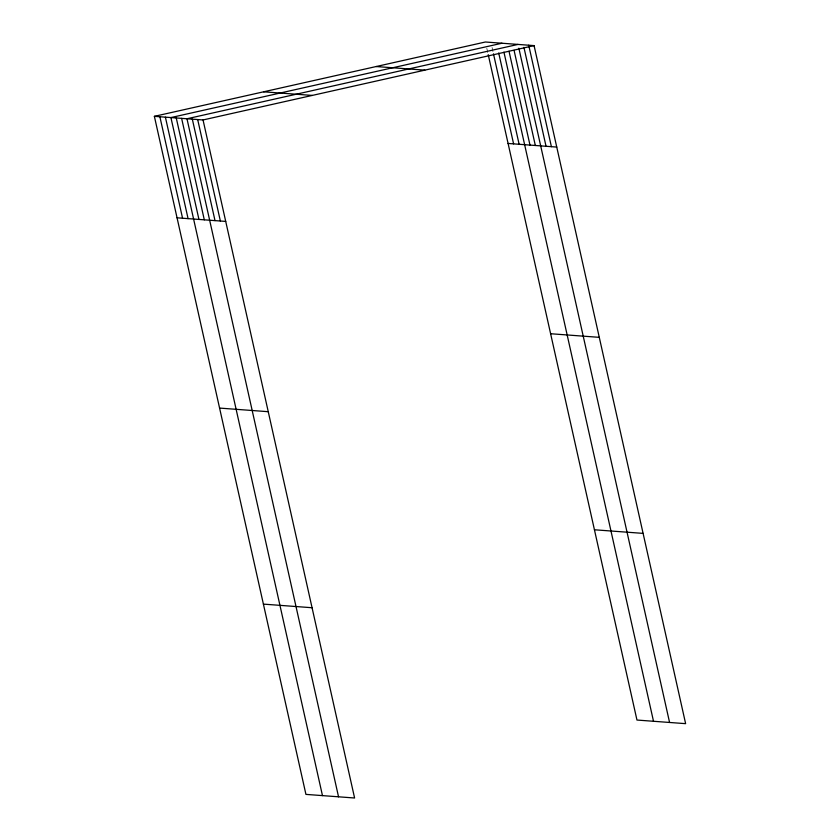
<?xml version="1.0" encoding="UTF-8"?>
<svg xmlns="http://www.w3.org/2000/svg" width="840" height="840" viewBox="0 0 840 840"><rect width="100%" height="100%" fill="white"/><g stroke="black" fill="none" stroke-linecap="round" stroke-linejoin="round"><path stroke-width="0.63" stroke-dasharray="4.2 3.15" d="M492.051 47.481L493.185 52.553M486.822 48.342L487.956 53.413"/><path stroke-width="1.26" d="M154.371 116.34L203.039 119.952L354.596 798L305.928 794.388L154.371 116.34L485.405 42L534.072 45.612L685.629 723.66L636.962 720.048L488.24 54.684M501.953 43.229L170.919 117.569L322.476 795.617M518.007 44.415L186.974 118.766L338.541 796.814M203.039 119.952L534.072 45.612M376.163 66.538L424.83 70.14M263.613 91.812L312.281 95.424M508.084 143.462L556.752 147.073M177.051 217.812L225.719 221.414M550.62 333.732L599.277 337.344M219.576 408.082L268.243 411.695M594.437 529.778L643.104 533.379M263.403 604.118L312.06 607.73M528.717 45.213L551.397 146.674M523.929 47.355L546.042 146.276M518.857 48.227L669.575 722.463M514.069 50.358L535.332 145.488M509.009 51.23L529.988 145.089M503.937 52.101L653.51 721.276M498.708 52.962L519.12 144.28M493.469 53.823L513.597 143.871M197.684 119.553L220.364 221.025M192.328 119.154L215.009 220.626M181.619 118.367L204.298 219.828M176.264 117.968L198.944 219.429M165.396 117.159L188.076 218.631M159.884 116.749L182.564 218.222"/></g></svg>
